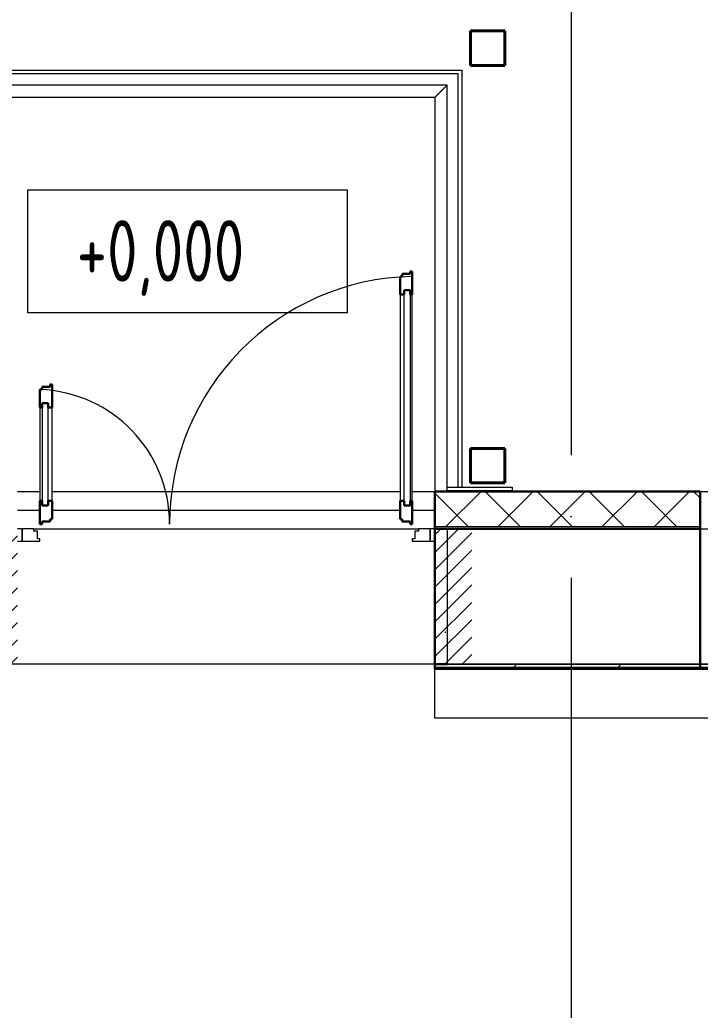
# Model space of a CAD drawing. Header units: millimetres. Extents: x -259809 to 472825, y -397243 to 31861.
# Drawn here: x -54901 to -52131, y -327241 to -323210 of the extents above; entities that cross this region are included whole.
import ezdxf

# ---------------------------------------------------------------- set-up
doc = ezdxf.new("R2010")
doc.units = ezdxf.units.MM
doc.linetypes.add('ADSK_Линия сетки', pattern=[25, 20, -2.5, 0, -2.5])
doc.linetypes.add('ADSK_Штриховая_ш2 п1_5', pattern=[4.5, 3, -1.5])
for name, color, linetype, lineweight in [('Аннотация', 252, 'Continuous', 18), ('Двери', 252, 'Continuous', 9), ('Лестницы', 252, 'Continuous', 9), ('Несущие колонны', 252, 'Continuous', 18), ('Ограждение', 252, 'Continuous', 9), ('Оси', 252, 'Continuous', 9), ('Отметки', 252, 'Continuous', 9), ('Стены внутренние', 252, 'Continuous', 18), ('Стены наружные', 252, 'Continuous', 18), ('Стены штриховка', 7, 'Continuous', 9)]:
    doc.layers.add(name, color=color, linetype=linetype, lineweight=lineweight)
doc.layers.add('Двери открывание', color=7, linetype='Continuous', lineweight=9, true_color=0xc0c0c0)
doc.styles.add('GOST Common_3', font='', dxfattribs={"height": 3.5})
doc.styles.get('GOST Common_3').set_extended_font_data('GOST 2.304 type A')

# ---------------------------------------------------------------- blocks, each defined once
blk = doc.blocks.new('1 этаж')
at = {"layer": 'Двери', "lineweight": 18, "true_color": 0x636466}
h = blk.add_hatch(dxfattribs=at)
h.set_pattern_fill('FP_2', color=251, style=0, pattern_type=2)
h.set_pattern_definition([(45, (-54185.8, 27129.687), (-35.3553, 35.3553), [])])
h.paths.add_polyline_path([(-53060.8, 26854.7), (-53060.8, 27404.7), (-53210.8, 27404.7), (-53210.8, 26854.7), (-53133.8, 26854.7)])
h.paths.add_polyline_path([(-54910.8, 26854.7), (-54910.8, 27404.7), (-55060.8, 27404.7), (-55060.8, 26854.7)])
at = {"layer": 'Аннотация', "color": 251, "lineweight": 20, "true_color": 0x636466}
for p, q in [((-54867.9, 28284.8), (-54867.9, 28784.8)), ((-54867.9, 28784.8), (-53567.9, 28784.8)), ((-53567.9, 28784.8), (-53567.9, 28284.8)), ((-53567.9, 28284.8), (-54867.9, 28284.8))]:
    blk.add_line(p, q, dxfattribs=at)
at = {"layer": 'Двери', "color": 251, "lineweight": 30, "true_color": 0x636466}
for p, q in [((-53343.8, 28432.7), (-53352.8, 28432.7)), ((-53352.8, 28432.7), (-53352.8, 28358.7)), ((-53311.8, 28442.7), (-53343.8, 28442.7)), ((-53343.8, 28442.7), (-53343.8, 28432.7)), ((-53302.8, 28452.7), (-53311.8, 28452.7)), ((-53311.8, 28452.7), (-53311.8, 28442.7)), ((-53302.8, 28358.7), (-53302.8, 28452.7)), ((-53352.8, 28358.7), (-53335.8, 28358.7)), ((-53335.8, 28358.7), (-53335.8, 28376.7)), ((-53335.8, 28376.7), (-53311.8, 28376.7)), ((-53311.8, 28376.7), (-53311.8, 28358.7)), ((-53311.8, 28358.7), (-53302.8, 28358.7)), ((-54777.8, 27982.7), (-54809.8, 27982.7)), ((-54809.8, 27982.7), (-54809.8, 27972.7)), ((-54768.8, 27992.7), (-54777.8, 27992.7)), ((-54777.8, 27992.7), (-54777.8, 27982.7)), ((-54768.8, 27898.7), (-54768.8, 27992.7)), ((-54809.8, 27972.7), (-54818.8, 27972.7)), ((-54818.8, 27972.7), (-54818.8, 27898.7)), ((-54809.8, 27916.7), (-54809.8, 27898.7)), ((-54785.8, 27916.7), (-54809.8, 27916.7)), ((-54785.8, 27898.7), (-54785.8, 27916.7)), ((-54809.8, 27898.7), (-54818.8, 27898.7)), ((-54768.8, 27898.7), (-54785.8, 27898.7)), ((-54818.8, 27518.7), (-54818.8, 27424.7)), ((-54809.8, 27518.7), (-54818.8, 27518.7)), ((-54809.8, 27500.7), (-54809.8, 27518.7)), ((-54785.8, 27500.7), (-54809.8, 27500.7)), ((-54785.8, 27518.7), (-54785.8, 27500.7)), ((-54768.8, 27518.7), (-54785.8, 27518.7)), ((-54768.8, 27444.7), (-54768.8, 27518.7)), ((-53352.8, 27518.7), (-53352.8, 27444.7)), ((-53352.8, 27518.7), (-53335.8, 27518.7)), ((-53335.8, 27518.7), (-53335.8, 27500.7)), ((-53335.8, 27500.7), (-53311.8, 27500.7)), ((-53311.8, 27518.7), (-53302.8, 27518.7)), ((-53311.8, 27500.7), (-53311.8, 27518.7)), ((-53302.8, 27424.7), (-53302.8, 27518.7)), ((-54818.8, 27424.7), (-54809.8, 27424.7)), ((-54809.8, 27424.7), (-54809.8, 27434.7)), ((-54809.8, 27434.7), (-54777.8, 27434.7)), ((-54777.8, 27434.7), (-54777.8, 27444.7)), ((-54777.8, 27444.7), (-54768.8, 27444.7)), ((-53352.8, 27444.7), (-53343.8, 27444.7)), ((-53343.8, 27444.7), (-53343.8, 27434.7)), ((-53343.8, 27434.7), (-53311.8, 27434.7)), ((-53311.8, 27434.7), (-53311.8, 27424.7)), ((-53311.8, 27424.7), (-53302.8, 27424.7))]:
    blk.add_line(p, q, dxfattribs=at)
at = {"layer": 'Двери', "color": 251, "true_color": 0x636466}
for p, q in [((-53352.8, 28358.7), (-53352.8, 27518.7)), ((-53335.8, 27500.7), (-53335.8, 28376.7)), ((-53335.8, 28376.7), (-53311.8, 28376.7)), ((-53311.8, 28376.7), (-53311.8, 27500.7)), ((-53302.8, 27518.7), (-53302.8, 28358.7)), ((-54809.8, 27916.7), (-54809.8, 27500.7)), ((-54785.8, 27916.7), (-54809.8, 27916.7)), ((-54785.8, 27500.7), (-54785.8, 27916.7)), ((-54818.8, 27898.7), (-54818.8, 27518.7)), ((-54768.8, 27518.7), (-54768.8, 27898.7)), ((-54809.8, 27500.7), (-54785.8, 27500.7)), ((-53311.8, 27500.7), (-53335.8, 27500.7)), ((-54890.8, 27404.7), (-54910.8, 27404.7)), ((-54890.8, 27354.7), (-54890.8, 27404.7)), ((-54843.8, 27404.7), (-54890.8, 27404.7)), ((-54890.8, 27404.7), (-54890.8, 27354.7)), ((-54843.8, 27395.7), (-54843.8, 27404.7)), ((-54828.8, 27395.7), (-54843.8, 27395.7)), ((-54828.8, 27363.7), (-54828.8, 27395.7)), ((-53277.8, 27395.7), (-53292.8, 27395.7)), ((-53292.8, 27395.7), (-53292.8, 27363.7)), ((-53277.8, 27404.7), (-53277.8, 27395.7)), ((-53230.8, 27404.7), (-53277.8, 27404.7)), ((-53210.8, 27404.7), (-53230.8, 27404.7)), ((-53230.8, 27404.7), (-53230.8, 27354.7)), ((-53230.8, 27354.7), (-53230.8, 27404.7)), ((-53210.8, 27354.7), (-53210.8, 27404.7)), ((-54910.8, 27354.7), (-54890.8, 27354.7)), ((-54890.8, 27354.7), (-54818.8, 27354.7)), ((-54818.8, 27363.7), (-54828.8, 27363.7)), ((-54818.8, 27354.7), (-54818.8, 27363.7)), ((-53292.8, 27363.7), (-53302.8, 27363.7)), ((-53302.8, 27363.7), (-53302.8, 27354.7)), ((-53302.8, 27354.7), (-53230.8, 27354.7)), ((-53230.8, 27354.7), (-53210.8, 27354.7))]:
    blk.add_line(p, q, dxfattribs=at)
at = {"layer": 'Двери', "color": 251, "linetype": 'ADSK_Штриховая_ш2 п1_5', "true_color": 0x636466}
for p, q in [((-53060.8, 27404.7), (-53210.8, 27404.7)), ((-53210.8, 27404.7), (-53210.8, 26854.7)), ((-53210.8, 26854.7), (-53060.8, 26854.7))]:
    blk.add_line(p, q, dxfattribs=at)
at = {"layer": 'Двери открывание', "color": 251, "true_color": 0x636466}
for centre, radius, start, end in [((-53282.8, 27424.7), 1008, 91.1369, 180), ((-54838.8, 27424.7), 548, 0, 87.9084)]:
    blk.add_arc(centre, radius, start, end, dxfattribs=at)
at = {"layer": 'Лестницы', "color": 251, "true_color": 0x636466}
for p, q in [((-53115.8, 29256.7), (-55455.8, 29256.7)), ((-53115.8, 27574.2), (-53115.8, 29256.7)), ((-53115.8, 27556.5), (-53115.8, 27559.2)), ((-54910.8, 27480.7), (-54818.8, 27480.7)), ((-54768.8, 27480.7), (-53352.8, 27480.7)), ((-53302.8, 27480.7), (-53210.8, 27480.7))]:
    blk.add_line(p, q, dxfattribs=at)
at = {"layer": 'Несущие колонны', "color": 251, "lineweight": 40, "true_color": 0x636466}
for p, q in [((-53065.8, 29291.7), (-53065.8, 29431.7)), ((-53065.8, 29431.7), (-52925.8, 29431.7)), ((-52925.8, 29431.7), (-53065.8, 29431.7)), ((-53065.8, 29431.7), (-53065.8, 29291.7)), ((-52925.8, 29431.7), (-52925.8, 29291.7)), ((-52925.8, 29291.7), (-52925.8, 29431.7)), ((-52925.8, 29291.7), (-53065.8, 29291.7)), ((-53065.8, 29291.7), (-52925.8, 29291.7)), ((-53065.8, 27591.7), (-53065.8, 27731.7)), ((-53065.8, 27731.7), (-52925.8, 27731.7)), ((-52925.8, 27731.7), (-53065.8, 27731.7)), ((-53065.8, 27731.7), (-53065.8, 27591.7)), ((-52925.8, 27731.7), (-52925.8, 27591.7)), ((-52925.8, 27591.7), (-52925.8, 27731.7)), ((-52925.8, 27591.7), (-53065.8, 27591.7)), ((-53065.8, 27591.7), (-52925.8, 27591.7))]:
    blk.add_line(p, q, dxfattribs=at)
at = {"layer": 'Ограждение', "color": 251, "true_color": 0x636466}
for p, q in [((-53160.8, 29211.7), (-55455.8, 29211.7)), ((-53160.8, 27556.7), (-53160.8, 29211.7)), ((-55455.8, 29161.7), (-53210.8, 29161.7)), ((-53210.8, 29161.7), (-53210.8, 27556.7)), ((-52130.8, 26854.7), (-50380.8, 26854.7)), ((-53210.8, 26634.7), (-53210.8, 26834.7)), ((-44480.8, 26634.7), (-53210.8, 26634.7))]:
    blk.add_line(p, q, dxfattribs=at)
blk.add_open_spline([(-53160.8, 29211.7), (-53160.8, 29211.7), (-53161.2, 29211.3), (-53162.6, 29209.8), (-53164.1, 29208.4), (-53165.6, 29206.9), (-53167, 29205.5), (-53168.5, 29204), (-53170.5, 29201.9), (-53172.8, 29199.7), (-53174.7, 29197.8), (-53176.2, 29196.3), (-53177.8, 29194.7), (-53179.3, 29193.2), (-53180.9, 29191.6), (-53182.5, 29190), (-53184.2, 29188.3), (-53185.8, 29186.7), (-53187.4, 29185.1), (-53189.1, 29183.4), (-53190.7, 29181.8), (-53192.3, 29180.2), (-53193.8, 29178.7), (-53195.4, 29177.1), (-53196.9, 29175.6), (-53198.3, 29174.2), (-53199.7, 29172.8), (-53201.5, 29171), (-53203.1, 29169.4), (-53204.6, 29167.9), (-53206, 29166.5), (-53207.5, 29165), (-53209, 29163.5), (-53210.4, 29162.1), (-53210.8, 29161.7), (-53210.8, 29161.7)], degree=3, knots=[0, 0, 0, 0, 0.083333, 0.125, 0.166667, 0.208333, 0.229167, 0.25, 0.291667, 0.333333, 0.354167, 0.375, 0.395833, 0.416667, 0.4375, 0.458333, 0.479167, 0.5, 0.520833, 0.541667, 0.5625, 0.583333, 0.604167, 0.625, 0.645833, 0.666667, 0.6875, 0.708333, 0.75, 0.770833, 0.791667, 0.833333, 0.875, 0.916667, 1, 1, 1, 1], dxfattribs=at)
at = {"layer": 'Оси', "color": 251, "linetype": 'ADSK_Линия сетки', "ltscale": 100, "true_color": 0x636466}
for p, q in [((-52655.8, 32205.3), (-52655.8, 10954.7)), ((-805.8, 26854.7), (-72528.1, 26854.7))]:
    blk.add_line(p, q, dxfattribs=at)
at = {"layer": 'Стены внутренние', "color": 251, "true_color": 0x636466}
for p, q in [((-54910.8, 27556.7), (-54818.8, 27556.7)), ((-54768.8, 27556.7), (-53352.8, 27556.7)), ((-53302.8, 27556.7), (-53210.8, 27556.7)), ((-52130.8, 27556.7), (-50380.8, 27556.7)), ((-54843.8, 27404.7), (-53277.8, 27404.7)), ((-53160.8, 27404.7), (-53160.8, 26854.7)), ((-52130.8, 27404.7), (-50380.8, 27404.7)), ((-53210.8, 26854.7), (-56000.8, 26854.7)), ((-53160.8, 26854.7), (-52130.8, 26854.7))]:
    blk.add_line(p, q, dxfattribs=at)
at = {"layer": 'Стены внутренние', "color": 251, "lineweight": 30, "true_color": 0x636466}
for p, q in [((-52130.8, 27556.7), (-53210.8, 27556.7)), ((-53210.8, 27556.7), (-53210.8, 27414.7)), ((-52130.8, 27414.7), (-52130.8, 27556.7)), ((-52130.8, 27404.7), (-53210.8, 27404.7)), ((-53210.8, 27404.7), (-53210.8, 26854.7)), ((-52130.8, 26854.7), (-52130.8, 27404.7))]:
    blk.add_line(p, q, dxfattribs=at)
at = {"layer": 'Стены внутренние', "color": 251, "linetype": 'Continuous', "lineweight": 9, "true_color": 0x636466}
for p, q in [((-53076.1, 27414.7), (-53208.8, 27547.4)), ((-53188.9, 27554.7), (-53190.1, 27556.7)), ((-53165.7, 27414.7), (-53025.7, 27554.7)), ((-53045.6, 27556.7), (-53046.8, 27554.7)), ((-52864, 27414.7), (-53004, 27554.7)), ((-52953.5, 27414.7), (-52813.5, 27554.7)), ((-52651.9, 27414.7), (-52791.9, 27554.7)), ((-52741.4, 27414.7), (-52601.4, 27554.7)), ((-52602.3, 27554.7), (-52603.5, 27556.7)), ((-52439.7, 27414.7), (-52579.7, 27554.7)), ((-52529.3, 27414.7), (-52389.3, 27554.7)), ((-52227.6, 27414.7), (-52367.6, 27554.7)), ((-52317.1, 27414.7), (-52177.1, 27554.7)), ((-52132.8, 27532), (-52155.5, 27554.7)), ((-52132.8, 27424.8), (-52130.8, 27424.8)), ((-53169.8, 26984.4), (-53166.5, 26984.4))]:
    blk.add_line(p, q, dxfattribs=at)
at = {"layer": 'Стены наружные', "color": 251, "true_color": 0x636466}
for p, q in [((-57255.8, 29271.7), (-53100.8, 29271.7)), ((-53100.8, 29271.7), (-53100.8, 27574.2)), ((-53115.8, 29256.7), (-57242.8, 29256.7)), ((-53115.8, 27574.2), (-53115.8, 29256.7)), ((-53160.8, 27574.2), (-52895.8, 27574.2)), ((-52895.8, 27559.2), (-53160.8, 27559.2)), ((-53115.8, 27556.7), (-53115.8, 27559.2)), ((-53100.8, 27559.2), (-53100.8, 27556.7)), ((-52895.8, 27574.2), (-52895.8, 27559.2)), ((-52130.8, 26854.7), (-53160.8, 26854.7))]:
    blk.add_line(p, q, dxfattribs=at)
at = {"layer": 'Стены наружные', "color": 251, "lineweight": 30, "true_color": 0x636466}
for p, q in [((-53210.8, 27414.7), (-53210.8, 27404.7)), ((-52130.8, 27404.7), (-52130.8, 27414.7)), ((-53160.8, 26854.7), (-53210.8, 26854.7)), ((-53210.8, 26854.7), (-53210.8, 26834.7)), ((-52130.8, 26839.7), (-52130.8, 26854.7)), ((-44480.8, 26839.7), (-53210.8, 26839.7)), ((-53210.8, 26834.7), (-44480.8, 26834.7))]:
    blk.add_line(p, q, dxfattribs=at)
at = {"layer": 'Стены наружные', "color": 251, "linetype": 'Continuous', "lineweight": 9, "true_color": 0x636466}
for p, q in [((-52892.1, 26839.7), (-52877.1, 26854.7)), ((-52467.9, 26839.7), (-52452.9, 26854.7))]:
    blk.add_line(p, q, dxfattribs=at)
at = {"layer": 'Стены штриховка', "color": 251, "true_color": 0x636466}
for p, q in [((-52132.8, 27554.7), (-53208.8, 27554.7)), ((-53208.8, 27414.7), (-53208.8, 27554.7)), ((-52132.8, 27554.7), (-52132.8, 27414.7)), ((-53210.8, 27414.7), (-52130.8, 27414.7)), ((-53210.8, 26854.7), (-53160.8, 26854.7))]:
    blk.add_line(p, q, dxfattribs=at)
at = {"layer": 'Отметки', "color": 251, "true_color": 0x636466, "style": 'GOST Common_3', "width": 0.9}
blk.add_text('+0,000', height=250, dxfattribs=at).set_placement((-54669, 28411.5))

msp = doc.modelspace()

# ---------------------------------------------------------------- block references
msp.add_blockref('1 этаж', (0, -352686.9))

doc.saveas('drawing.dxf')
